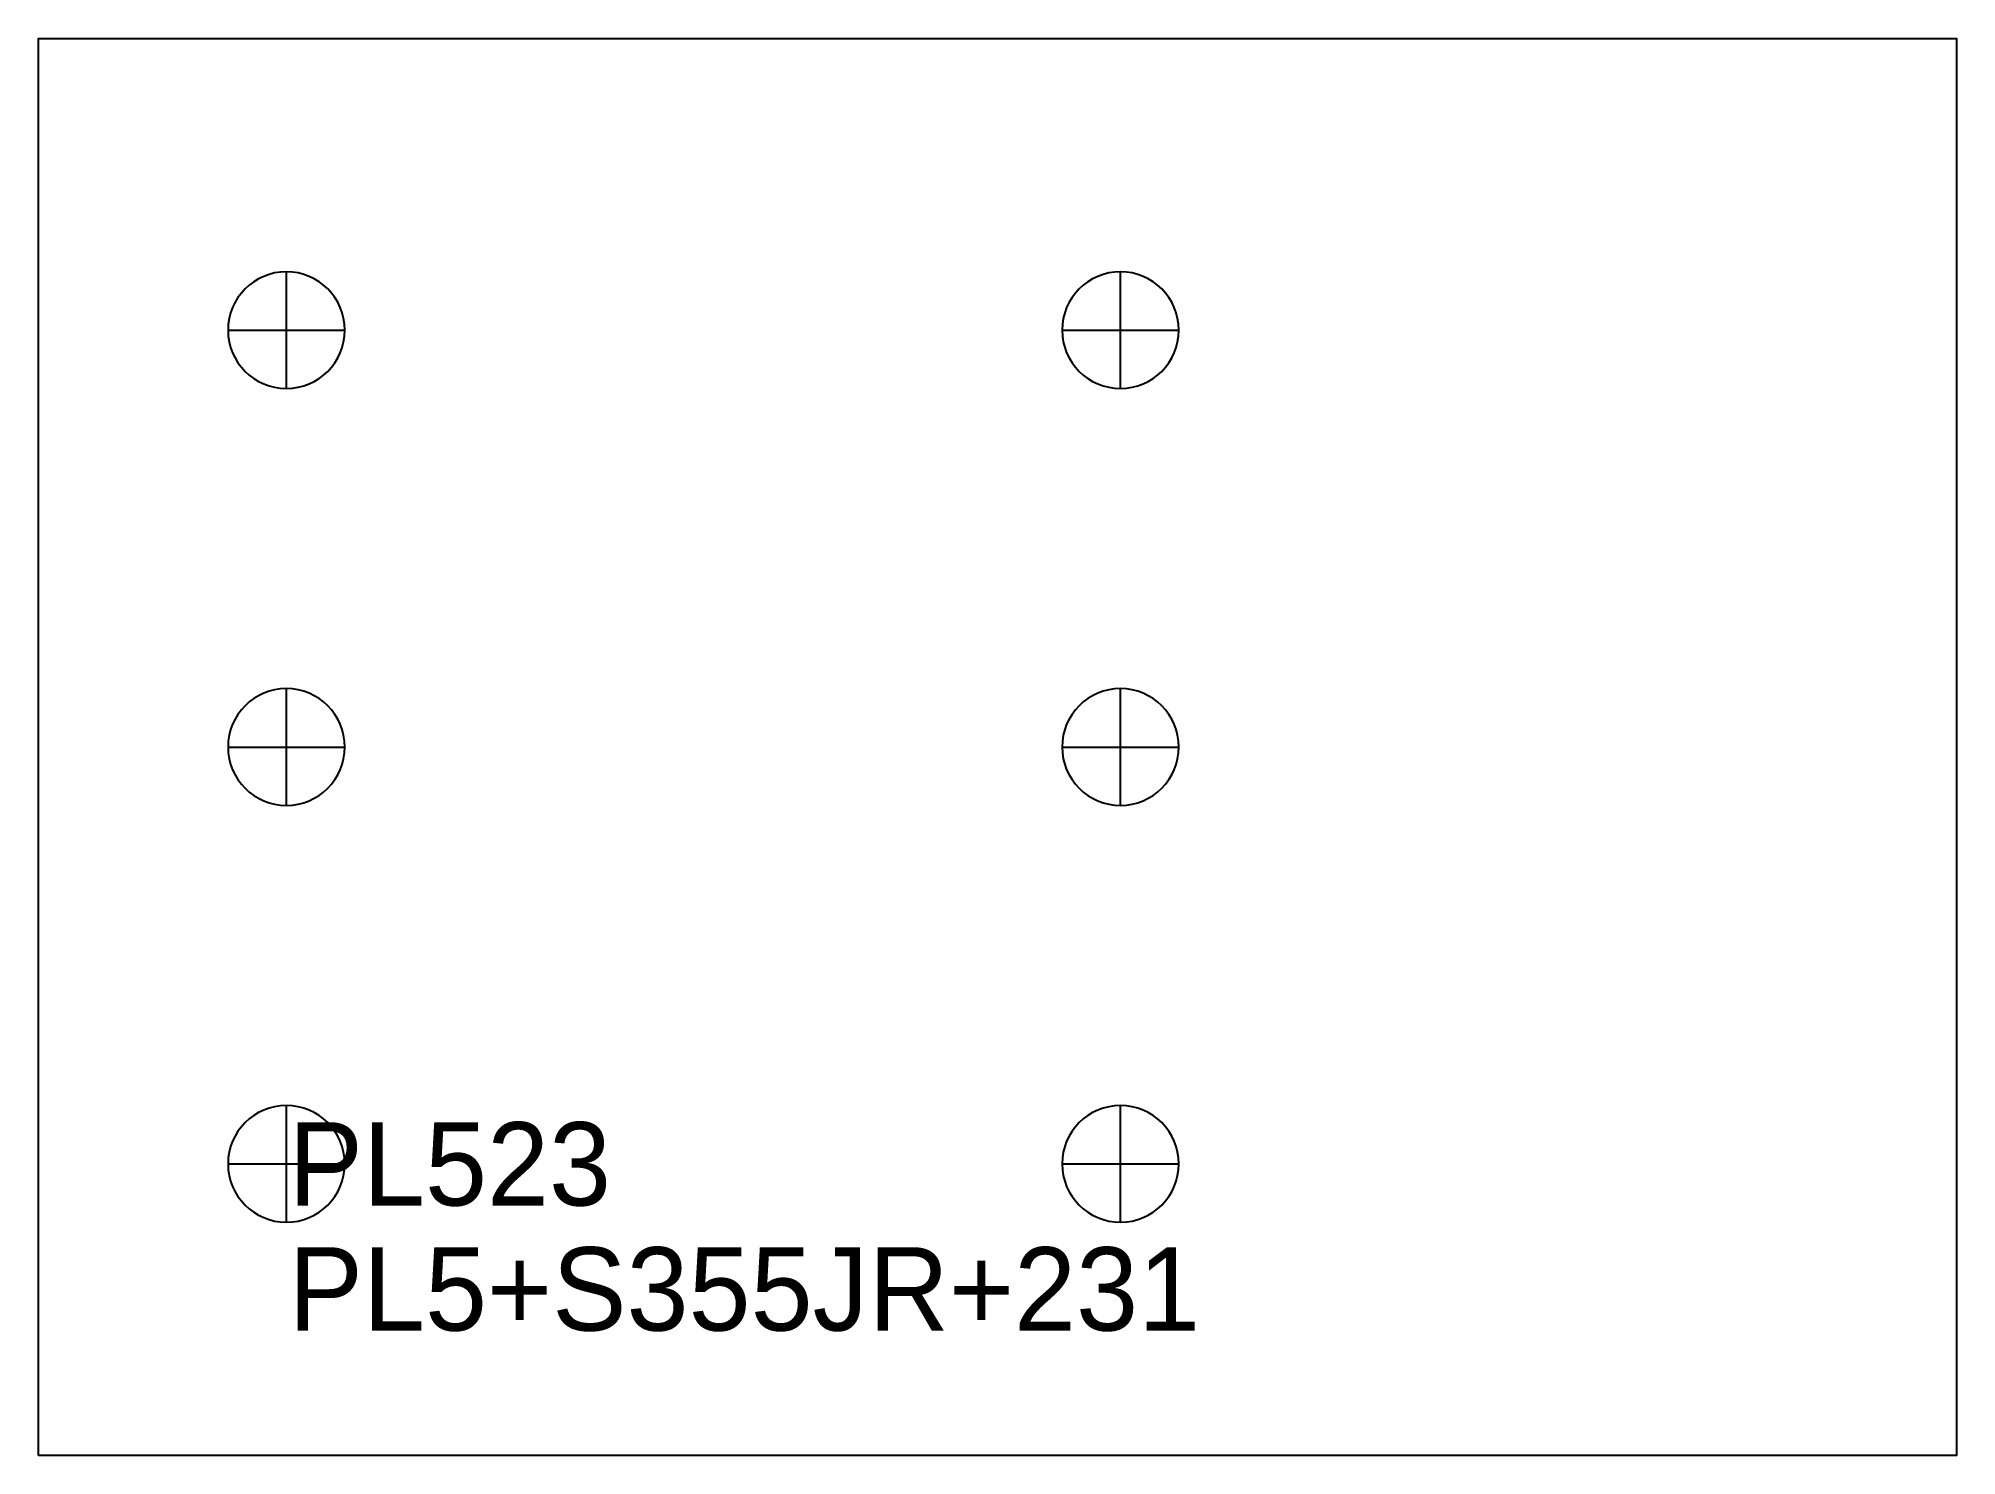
# Model space of a CAD drawing. Extents: x 0 to 230, y 0 to 170.
import ezdxf

# ---------------------------------------------------------------- set-up
doc = ezdxf.new("R2010")
doc.units = 0
for name, color, linetype in [('14', 7, 'CONTINUOUS'), ('CUT', 7, 'CONTINUOUS'), ('SCRIBE', 3, 'CONTINUOUS'), ('TEXT', 7, 'CONTINUOUS')]:
    doc.layers.add(name, color=color, linetype=linetype)

msp = doc.modelspace()

# ---------------------------------------------------------------- linework, layer by layer
at = {"layer": '14', "color": 7, "linetype": 'CONTINUOUS'}
for p, q in [((29.74, 128), (29.74, 142)), ((129.74, 128), (129.74, 142)), ((22.74, 135), (36.74, 135)), ((122.74, 135), (136.74, 135)), ((29.74, 78), (29.74, 92)), ((129.74, 78), (129.74, 92)), ((22.74, 85), (36.74, 85)), ((122.74, 85), (136.74, 85)), ((29.74, 28), (29.74, 42)), ((129.74, 28), (129.74, 42)), ((22.74, 35), (36.74, 35)), ((122.74, 35), (136.74, 35))]:
    msp.add_line(p, q, dxfattribs=at)
for points in [[(29.74, 142, 1), (29.74, 128, 1)], [(129.74, 142, 1), (129.74, 128, 1)], [(29.74, 92, 1), (29.74, 78, 1)], [(129.74, 92, 1), (129.74, 78, 1)], [(29.74, 42, 1), (29.74, 28, 1)], [(129.74, 42, 1), (129.74, 28, 1)]]:
    msp.add_lwpolyline(points, format="xyb", close=True, dxfattribs=at)
at = {"layer": 'CUT', "color": 7, "linetype": 'CONTINUOUS'}
msp.add_lwpolyline([(0, 0), (0, 170), (230, 170), (230, 0)], close=True, dxfattribs=at)

# ---------------------------------------------------------------- texts
at = {"layer": 'SCRIBE', "color": 3}
msp.add_text('PL523', height=10, dxfattribs=at).set_placement((30, 30))
at = {"layer": 'TEXT', "color": 7}
msp.add_text('PL5+S355JR+231', height=10, dxfattribs=at).set_placement((30, 15))

doc.saveas('drawing.dxf')
